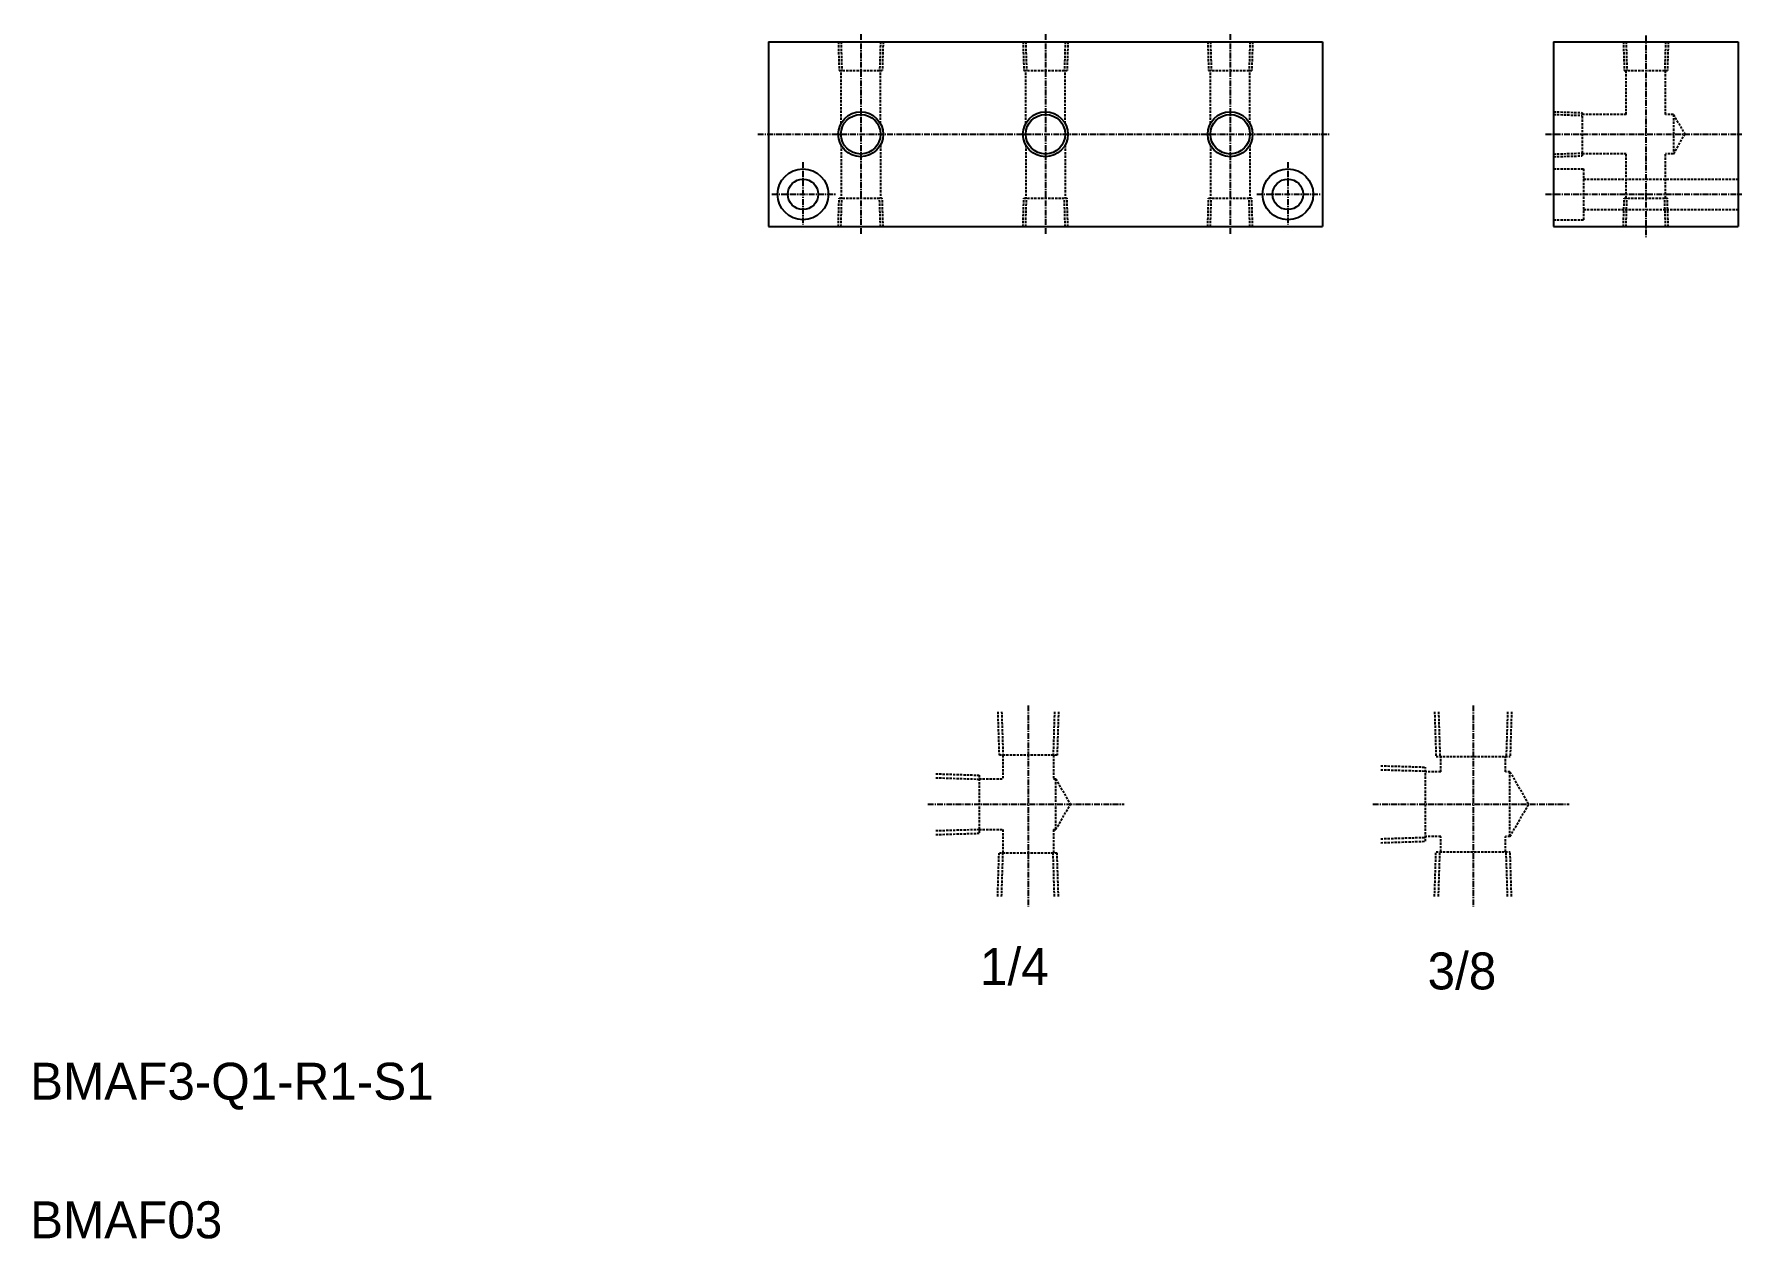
# Model space of a CAD drawing. Extents: x -62 to 308, y 224 to 484.
import ezdxf

# ---------------------------------------------------------------- set-up
doc = ezdxf.new("R2010")
doc.units = 0
doc.linetypes.add('CENTER', pattern=[2, 1.25, -0.25, 0.25, -0.25])
doc.linetypes.add('DASHED', pattern=[0.75, 0.5, -0.25])
doc.layers.get('0').update_dxf_attribs({"linetype": 'CONTINUOUS'})
doc.layers.add('CENTER', color=1, linetype='CENTER')

msp = doc.modelspace()

# ---------------------------------------------------------------- linework, layer by layer
at = {"color": 7, "linetype": 'CONTINUOUS'}
for p, q in [((97.14, 482.76), (217.14, 482.76)), ((97.14, 482.76), (97.14, 442.76)), ((217.14, 482.76), (217.14, 442.76)), ((267.14, 482.76), (267.14, 442.76)), ((267.14, 482.76), (307.14, 482.76)), ((307.14, 482.76), (307.14, 442.76)), ((97.14, 442.76), (217.14, 442.76)), ((267.14, 442.76), (307.14, 442.76))]:
    msp.add_line(p, q, dxfattribs=at)
at = {"color": 3, "linetype": 'DASHED'}
for p, q in [((112.28, 482.76), (112.47, 476.56)), ((112.86, 482.76), (113.05, 476.56)), ((121.42, 482.76), (121.23, 476.56)), ((122, 482.76), (121.81, 476.56)), ((152.28, 482.76), (152.47, 476.56)), ((152.86, 482.76), (153.05, 476.56)), ((161.42, 482.76), (161.23, 476.56)), ((162, 482.76), (161.81, 476.56)), ((192.28, 482.76), (192.47, 476.56)), ((192.86, 482.76), (193.05, 476.56)), ((201.42, 482.76), (201.23, 476.56)), ((202, 482.76), (201.81, 476.56)), ((282.28, 482.76), (282.47, 476.56)), ((282.86, 482.76), (283.05, 476.56)), ((291.42, 482.76), (291.23, 476.56)), ((292, 482.76), (291.81, 476.56)), ((112.47, 476.56), (121.81, 476.56)), ((112.89, 465.13), (112.89, 476.56)), ((121.39, 465.13), (121.39, 476.56)), ((152.47, 476.56), (161.81, 476.56)), ((152.89, 465.13), (152.89, 476.56)), ((161.39, 465.13), (161.39, 476.56)), ((192.47, 476.56), (201.81, 476.56)), ((192.89, 465.13), (192.89, 476.56)), ((201.39, 465.13), (201.39, 476.56)), ((282.47, 476.56), (291.81, 476.56)), ((282.89, 467.01), (282.89, 476.56)), ((291.39, 467.01), (291.39, 476.56)), ((267.14, 467.63), (273.34, 467.43)), ((267.14, 467.05), (273.34, 466.85)), ((273.34, 467.43), (273.34, 458.09)), ((282.89, 467.01), (273.34, 467.01)), ((293.14, 467.01), (291.39, 467.01)), ((293.14, 467.01), (293.14, 458.51)), ((293.14, 467.01), (295.59, 462.76)), ((293.14, 458.51), (295.59, 462.76)), ((112.89, 460.4), (112.89, 448.96)), ((121.39, 460.4), (121.39, 448.96)), ((152.89, 460.4), (152.89, 448.96)), ((161.39, 460.4), (161.39, 448.96)), ((192.89, 460.4), (192.89, 448.96)), ((201.39, 460.4), (201.39, 448.96)), ((267.14, 458.48), (273.34, 458.67)), ((282.89, 458.51), (273.34, 458.51)), ((282.89, 448.96), (282.89, 458.51)), ((291.39, 448.96), (291.39, 458.51)), ((293.14, 458.51), (291.39, 458.51)), ((267.14, 457.9), (273.34, 458.09)), ((267.14, 455.26), (273.64, 455.26)), ((273.64, 455.26), (273.64, 444.26)), ((273.64, 453.06), (307.14, 453.06)), ((112.28, 442.76), (112.47, 448.96)), ((112.47, 448.96), (121.81, 448.96)), ((112.86, 442.76), (113.05, 448.96)), ((121.42, 442.76), (121.23, 448.96)), ((122, 442.76), (121.81, 448.96)), ((152.28, 442.76), (152.47, 448.96)), ((152.47, 448.96), (161.81, 448.96)), ((152.86, 442.76), (153.05, 448.96)), ((161.42, 442.76), (161.23, 448.96)), ((162, 442.76), (161.81, 448.96)), ((192.28, 442.76), (192.47, 448.96)), ((192.47, 448.96), (201.81, 448.96)), ((192.86, 442.76), (193.05, 448.96)), ((201.42, 442.76), (201.23, 448.96)), ((202, 442.76), (201.81, 448.96)), ((282.28, 442.76), (282.47, 448.96)), ((282.47, 448.96), (291.81, 448.96)), ((282.86, 442.76), (283.05, 448.96)), ((291.42, 442.76), (291.23, 448.96)), ((292, 442.76), (291.81, 448.96)), ((267.14, 444.26), (273.64, 444.26)), ((273.64, 446.46), (307.14, 446.46)), ((146.8, 337.75), (147.1, 328.35)), ((147.66, 337.75), (147.95, 328.35)), ((159.1, 337.75), (158.81, 328.35)), ((159.96, 337.75), (159.66, 328.35)), ((241.4, 337.75), (241.71, 328.05)), ((242.26, 337.75), (242.56, 328.05)), ((257.21, 337.75), (256.9, 328.05)), ((258.06, 337.75), (257.76, 328.05)), ((159.66, 328.35), (147.1, 328.35)), ((147.88, 328.35), (147.88, 323.25)), ((158.88, 328.35), (158.88, 323.25)), ((229.73, 326.08), (239.43, 325.78)), ((239.43, 309.72), (239.43, 325.78)), ((241.71, 328.05), (257.76, 328.05)), ((242.73, 324.75), (242.73, 328.05)), ((256.73, 324.75), (256.73, 328.05)), ((133.38, 324.33), (142.78, 324.03)), ((133.38, 323.47), (142.78, 323.18)), ((142.78, 324.03), (142.78, 311.46)), ((142.78, 323.25), (147.88, 323.25)), ((158.88, 323.25), (159.38, 323.25)), ((159.38, 312.25), (159.38, 323.25)), ((159.38, 323.25), (162.56, 317.75)), ((229.73, 325.22), (239.43, 324.92)), ((242.73, 324.75), (239.43, 324.75)), ((257.73, 324.75), (256.73, 324.75)), ((257.73, 310.75), (257.73, 324.75)), ((257.73, 324.75), (261.77, 317.75)), ((159.38, 312.25), (162.56, 317.75)), ((257.73, 310.75), (261.77, 317.75)), ((133.38, 312.03), (142.78, 312.32)), ((133.38, 311.17), (142.78, 311.46)), ((142.78, 312.25), (147.88, 312.25)), ((147.88, 312.25), (147.88, 307.15)), ((158.88, 312.25), (158.88, 307.15)), ((158.88, 312.25), (159.38, 312.25)), ((242.73, 310.75), (239.43, 310.75)), ((242.73, 307.45), (242.73, 310.75)), ((257.73, 310.75), (256.73, 310.75)), ((256.73, 307.45), (256.73, 310.75)), ((146.8, 297.75), (147.1, 307.15)), ((159.66, 307.15), (147.1, 307.15)), ((147.66, 297.75), (147.95, 307.15)), ((159.1, 297.75), (158.81, 307.15)), ((159.96, 297.75), (159.66, 307.15)), ((229.73, 310.27), (239.43, 310.58)), ((229.73, 309.42), (239.43, 309.72)), ((241.4, 297.75), (241.71, 307.45)), ((241.71, 307.45), (257.76, 307.45)), ((242.26, 297.75), (242.56, 307.45)), ((257.21, 297.75), (256.9, 307.45)), ((258.06, 297.75), (257.76, 307.45))]:
    msp.add_line(p, q, dxfattribs=at)
for p, q in [((267.14, 472.76), (267.14, 472.76)), ((267.14, 462.76), (267.14, 462.76))]:
    msp.add_line(p, q)
at = {"color": 3, "linetype": 'CONTINUOUS'}
for centre in [(117.14, 462.76), (157.14, 462.76), (197.14, 462.76)]:
    msp.add_circle(centre, 4.86, dxfattribs=at)
at = {"color": 7, "linetype": 'CONTINUOUS'}
for centre, radius in [((117.14, 462.76), 4.28), ((157.14, 462.76), 4.28), ((197.14, 462.76), 4.28), ((104.64, 449.76), 5.5), ((209.64, 449.76), 5.5), ((104.64, 449.76), 3.3), ((209.64, 449.76), 3.3)]:
    msp.add_circle(centre, radius, dxfattribs=at)
at = {"layer": 'CENTER', "color": 1, "linetype": 'CENTER'}
for p, q in [((117.14, 484.43), (117.14, 441.08)), ((157.14, 484.43), (157.14, 441.08)), ((197.14, 484.43), (197.14, 441.08)), ((287.14, 484.14), (287.14, 440.52)), ((94.86, 462.76), (218.57, 462.76)), ((265.44, 462.76), (307.93, 462.76)), ((104.64, 456.74), (104.64, 443.12)), ((209.64, 456.74), (209.64, 443.12)), ((97.9, 449.76), (111.68, 449.76)), ((202.9, 449.76), (216.68, 449.76)), ((265.44, 449.76), (307.93, 449.76)), ((153.38, 339.13), (153.38, 295.5)), ((249.73, 339.13), (249.73, 295.5)), ((131.68, 317.75), (174.17, 317.75)), ((228.03, 317.75), (270.53, 317.75))]:
    msp.add_line(p, q, dxfattribs=at)

# ---------------------------------------------------------------- texts
at = {"color": 7, "linetype": 'CONTINUOUS'}
for s, p in [('1/4', (142.97, 278.6)), ('3/8', (239.89, 277.66)), ('BMAF3-Q1-R1-S1', (-62.71, 253.79)), ('BMAF03', (-62.71, 223.79))]:
    msp.add_text(s, height=8, dxfattribs=at).set_placement(p)

doc.saveas('drawing.dxf')
